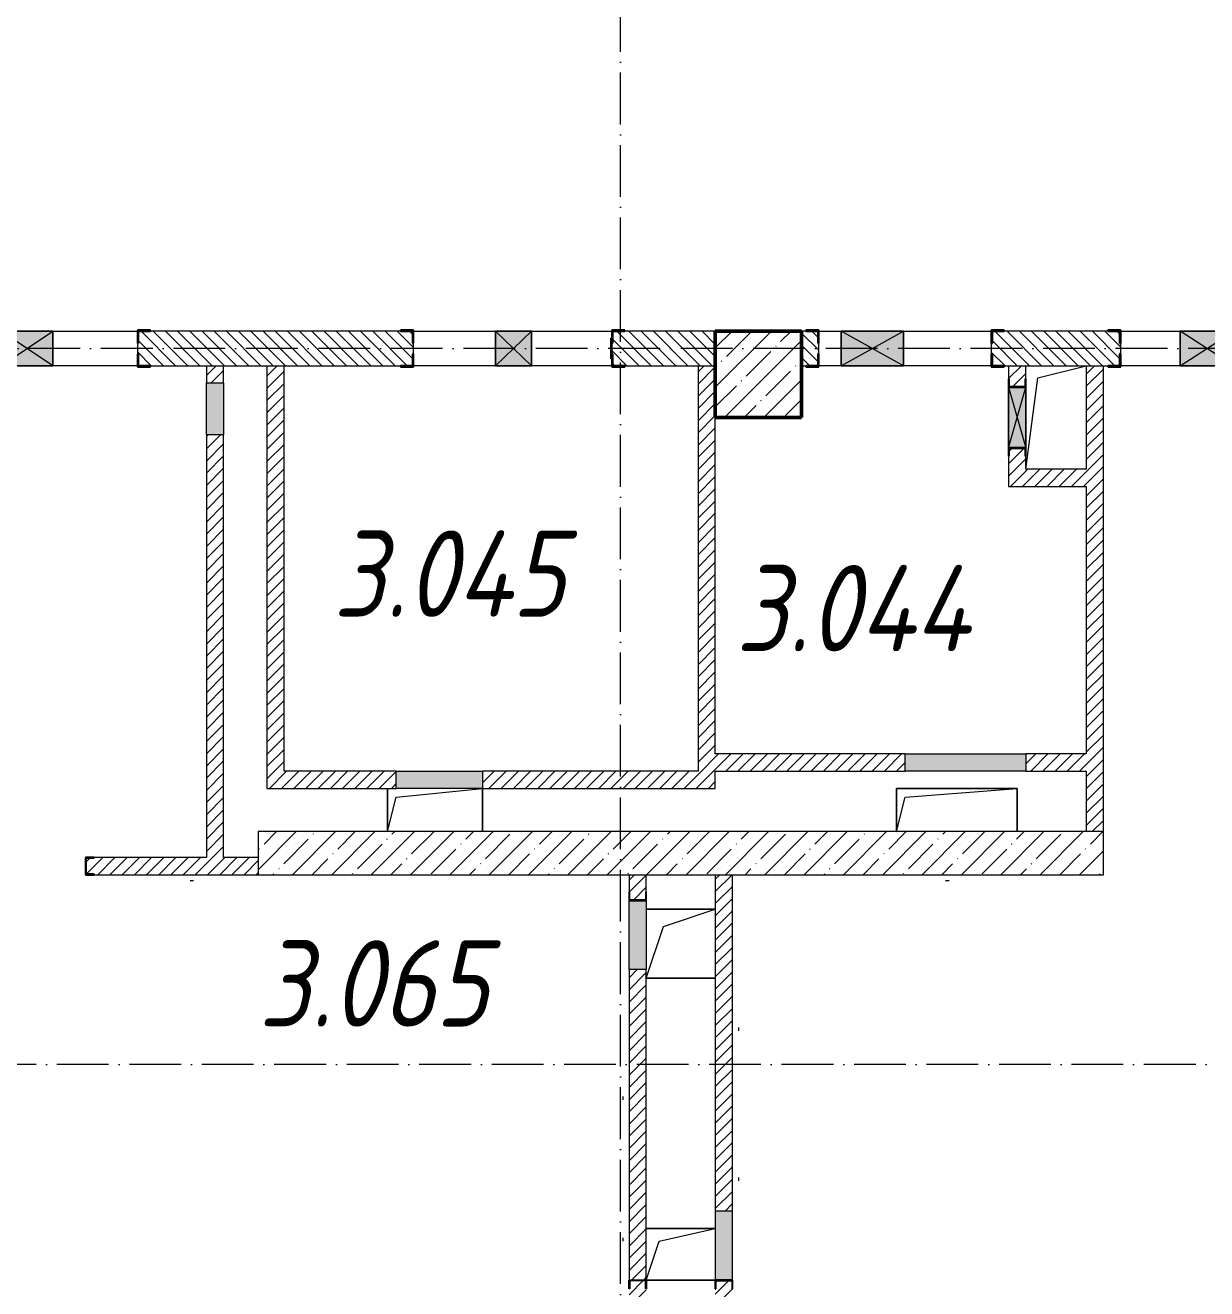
# Model space of a CAD drawing. Header units: millimetres. Extents: x 2294 to 908349, y -83289 to 219220.
# Drawn here: x 171984 to 178832, y 6556 to 13880 of the extents above; entities that cross this region are included whole.
import ezdxf

# ---------------------------------------------------------------- set-up
doc = ezdxf.new("R2010")
doc.units = ezdxf.units.MM
doc.linetypes.add('50_200_ШТРИХ_1Т_ш5_п1_п1_', pattern=[700, 500, -100, 0, -100])
for name, color, linetype, lineweight in [('A-DETL-GENF-OTLN', 7, 'Continuous', 9), ('A-FLOR-____-OTLN', 7, 'Continuous', 9), ('A-GENM-____-MCUT', 7, 'Continuous', 25), ('A-GENM-____-OTLN', 7, 'Continuous', 9), ('A-GENM-____-OTLN-1', 7, 'Continuous', 25), ('A-GLAZ-____-OTLN', 7, 'Continuous', 9), ('A-WALL-____-MCUT-1', 7, 'Continuous', 9), ('A-WALL-____-MCUT-3', 7, 'Continuous', 9), ('A-WALL-____-PATT-1', 7, 'Continuous', 9), ('A-WALL-FNSH-MCUT-1', 7, 'Continuous', 9), ('I-WALL-____-OTLN', 7, 'Continuous', 9), ('S-COLS-____-MCUT', 7, 'Continuous', 50), ('S-COLS-____-OTLN', 7, 'Continuous', 9), ('S-GRID-____-OTLN-1', 7, '50_200_ШТРИХ_1Т_ш5_п1_п1_', 9), ('Марки помещений', 7, 'Continuous', 9)]:
    doc.layers.add(name, color=color, linetype=linetype, lineweight=lineweight)
doc.styles.add('ISOCPEUR_I_2', font='isocpeui.ttf', dxfattribs={"width": 0.85, "height": 2.3})
pattern_1 = [(135, (165583.507, 6025.276), (-35.35534, -35.35534), [])]
pattern_2 = [(45, (165583.507, 6025.276), (-35.35534, 35.35534), [])]

# ---------------------------------------------------------------- blocks, each defined once
blk = doc.blocks.new('3osi')
at = {"layer": 'S-GRID-____-OTLN-1', "color": 251, "ltscale": 0.6, "true_color": 0x636466}
for p, q in [((175433.5, 1542.7), (175433.5, 55906.2)), ((255902.3, 12006.3), (160914.7, 12006.3)), ((269510, 7856.3), (160914.7, 7856.3))]:
    blk.add_line(p, q, dxfattribs=at)
blk = doc.blocks.new('BSC_Колонна _Прямоугольная - 500х500-V70-АР1_План отверстий 3 этажа в осях 1-64_А-ГГ')
at = {"layer": 'S-COLS-____-OTLN'}
h = blk.add_hatch(dxfattribs=at)
h.set_pattern_fill('FP_107', color=256, style=0, pattern_type=2)
h.set_pattern_definition([(45, (-10650, -5831.04), (-114.0493, 114.0493), []), (45, (-10535.95, -5831.04), (-114.0493, 114.0493), [201.612, -40.322, 3.353, -36.97])])
h.paths.add_polyline_path([(-58.9, -250), (250, -250), (250, 250), (-250, 250), (-250, -250)], flags=0)
at = {"layer": 'S-COLS-____-MCUT'}
for p, q in [((250, 250), (-250, 250)), ((-250, 250), (-250, -250)), ((250, -250), (250, 250)), ((-250, -250), (250, -250))]:
    blk.add_line(p, q, dxfattribs=at)
blk = doc.blocks.new('Фахверк_СКБ_Уголок - 200_3960_зеркало-28268689-АР1_План отверстий 3 этажа в осях 1-64_А-ГГ')
at = {"layer": 'A-GENM-____-MCUT'}
for p, q in [((200, 156), (125, 156)), ((125, 156), (125, 81)), ((131, 81), (131, 150)), ((131, 150), (200, 150)), ((200, 150), (200, 156)), ((125, 81), (131, 81)), ((131, 19), (125, 19)), ((125, 19), (125, -56)), ((131, -50), (131, 19)), ((125, -56), (200, -56)), ((200, -50), (131, -50)), ((200, -56), (200, -50))]:
    blk.add_line(p, q, dxfattribs=at)
blk = doc.blocks.new('154_Стойка_СКБ_Уголок - СМ-2180_200-28268025-АР1_План отверстий 3 этажа в осях 1-64_А-ГГ')
at = {"layer": 'A-GENM-____-MCUT'}
for p, q in [((125, 156), (125, 81)), ((200, 156), (125, 156)), ((131, 81), (131, 150)), ((131, 150), (200, 150)), ((200, 150), (200, 156)), ((125, 81), (131, 81)), ((131, 19), (125, 19)), ((125, 19), (125, -56)), ((131, -50), (131, 19)), ((125, -56), (200, -56)), ((200, -50), (131, -50)), ((200, -56), (200, -50))]:
    blk.add_line(p, q, dxfattribs=at)
blk = doc.blocks.new('Стойка_Влож_Полоса боковая - Полоса-V165-АР1_План отверстий 3 этажа в осях 1-64_А-ГГ')
at = {"layer": 'A-GENM-____-OTLN'}
for p, q in [((-5, 60), (0, 60)), ((-5, -60), (-5, 60)), ((0, -60), (-5, -60))]:
    blk.add_line(p, q, dxfattribs=at)
blk = doc.blocks.new('154_Фахверк_СКБ_Швеллер - Тип_100_3960-28331862-АР1_План отверстий 3 этажа в осях 1-64_А-ГГ')
at = {"layer": 'A-GENM-____-MCUT'}
for p, q in [((175, 50), (125, 50)), ((125, 50), (125, -50)), ((128, 47), (175, 47)), ((128, -47), (128, 47)), ((175, 47), (175, 50)), ((125, -50), (175, -50)), ((175, -47), (128, -47)), ((175, -50), (175, -47))]:
    blk.add_line(p, q, dxfattribs=at)
blk = doc.blocks.new('154_Фахверк_СКБ_Швеллер - Тип_100_3960-28333271-АР1_План отверстий 3 этажа в осях 1-64_А-ГГ')
at = {"layer": 'A-GENM-____-MCUT'}
for p, q in [((125, 50), (175, 50)), ((125, -50), (125, 50)), ((128, 47), (128, -47)), ((175, 47), (128, 47)), ((175, 50), (175, 47)), ((175, -50), (125, -50)), ((128, -47), (175, -47)), ((175, -47), (175, -50))]:
    blk.add_line(p, q, dxfattribs=at)
blk = doc.blocks.new('AR_Отверстие Ниша - Лючок-32406162-АР1_План отверстий 3 этажа в осях 1-64_А-ГГ')
at = {"layer": 'A-GLAZ-____-OTLN'}
blk.add_hatch(color=256, dxfattribs=at).paths.add_polyline_path([(-150, -50), (150, -50), (150, 50), (-150, 50)], flags=0)
for p, q in [((-150, 50), (150, 50)), ((-150, -50), (-150, 50)), ((150, 50), (150, -50)), ((150, -50), (-150, -50))]:
    blk.add_line(p, q, dxfattribs=at)
blk = doc.blocks.new('AR_Отверстие Ниша - Лючок-32405374-АР1_План отверстий 3 этажа в осях 1-64_А-ГГ')
at = {"layer": 'A-GLAZ-____-OTLN'}
blk.add_hatch(color=256, dxfattribs=at).paths.add_polyline_path([(200, -47), (200, 50), (-200, 50), (-200, -50), (200, -50)], flags=0)
for p, q in [((200, 50), (-200, 50)), ((200, -50), (200, 50)), ((-200, -50), (200, -50))]:
    blk.add_line(p, q, dxfattribs=at)
blk = doc.blocks.new('AR_Отверстие Ниша - Лючок-32406186-АР1_План отверстий 3 этажа в осях 1-64_А-ГГ')
at = {"layer": 'A-GLAZ-____-OTLN'}
blk.add_hatch(color=256, dxfattribs=at).paths.add_polyline_path([(350, -50), (350, 50), (-350, 50), (-350, -50)], flags=0)
for p, q in [((-350, 50), (350, 50)), ((-350, -50), (-350, 50)), ((350, 50), (350, -50)), ((350, -50), (-350, -50))]:
    blk.add_line(p, q, dxfattribs=at)
blk = doc.blocks.new('AR_Отверстие Ниша - Лючок-32402598-АР1_План отверстий 3 этажа в осях 1-64_А-ГГ')
at = {"layer": 'A-GLAZ-____-OTLN'}
blk.add_hatch(color=256, dxfattribs=at).paths.add_polyline_path([(250, -50), (250, 50), (-250, 50), (-250, -50), (23.6, -50)], flags=0)
for p, q in [((-250, 50), (250, 50)), ((-250, -50), (-250, 50)), ((250, 50), (250, -50)), ((250, -50), (-250, -50))]:
    blk.add_line(p, q, dxfattribs=at)
blk = doc.blocks.new('AR_Отверстие Ниша - Лючок-32405436-АР1_План отверстий 3 этажа в осях 1-64_А-ГГ')
at = {"layer": 'A-GLAZ-____-OTLN'}
blk.add_hatch(color=256, dxfattribs=at).paths.add_polyline_path([(-200, -50), (200, -50), (200, 50), (-200, 50)], flags=0)
for p, q in [((-200, 50), (200, 50)), ((-200, -50), (-200, 50)), ((200, -50), (-200, -50))]:
    blk.add_line(p, q, dxfattribs=at)
blk = doc.blocks.new('154_Фахверк_СКБ_Швеллер - Тип_100_3960_зеркало-29769493-АР1_План отверстий 3 этажа в осях 1-64_А-ГГ')
at = {"layer": 'A-GENM-____-MCUT'}
for p, q in [((175, 50), (125, 50)), ((125, 50), (125, -50)), ((128, 47), (175, 47)), ((128, -47), (128, 47)), ((175, 47), (175, 50)), ((125, -50), (175, -50)), ((175, -47), (128, -47)), ((175, -50), (175, -47))]:
    blk.add_line(p, q, dxfattribs=at)
blk = doc.blocks.new('AR_Отверстие прямоугольное _в плите_ - AR_Отверстие прямоугольное _в плите_-30459209-АР1_План отверстий 3 этажа в осях 1-64_А-ГГ')
at = {"layer": 'A-GENM-____-OTLN'}
for p, q in [((-275, 125), (-275, -125)), ((-275, -125), (-225, 75)), ((-225, 75), (275, 125)), ((275, -125), (275, 125))]:
    blk.add_line(p, q, dxfattribs=at)
blk = doc.blocks.new('AR_Отверстие прямоугольное _в плите_ - AR_Отверстие прямоугольное _в плите_-30459211-АР1_План отверстий 3 этажа в осях 1-64_А-ГГ')
at = {"layer": 'A-GENM-____-OTLN'}
for p, q in [((200, 200), (-200, 200)), ((-100, 100), (200, 200)), ((-200, -200), (-100, 100)), ((-200, -200), (200, -200))]:
    blk.add_line(p, q, dxfattribs=at)
blk = doc.blocks.new('AR_Отверстие прямоугольное _в плите_ - AR_Отверстие прямоугольное _в плите_-30459214-АР1_План отверстий 3 этажа в осях 1-64_А-ГГ')
at = {"layer": 'A-GENM-____-OTLN'}
for p, q in [((200, 150), (-200, 150)), ((-125, 75), (200, 150)), ((-200, -150), (-125, 75)), ((-200, -150), (200, -150))]:
    blk.add_line(p, q, dxfattribs=at)
blk = doc.blocks.new('AR_Отверстие прямоугольное _в плите_ - AR_Отверстие прямоугольное _в плите_-30459221-АР1_План отверстий 3 этажа в осях 1-64_А-ГГ')
at = {"layer": 'A-GENM-____-OTLN'}
for p, q in [((350, 125), (-350, 125)), ((-350, 125), (-350, -125)), ((-350, -125), (-300, 75)), ((-300, 75), (350, 125)), ((350, -125), (350, 125))]:
    blk.add_line(p, q, dxfattribs=at)
blk = doc.blocks.new('AR_Отверстие прямоугольное _в плите_ - AR_Отверстие прямоугольное _в плите_-30552533-АР1_План отверстий 3 этажа в осях 1-64_А-ГГ')
at = {"layer": 'A-GENM-____-OTLN'}
for p, q in [((-105, 230), (175, 300)), ((-175, -300), (-105, 230))]:
    blk.add_line(p, q, dxfattribs=at)
blk = doc.blocks.new('AR_Отверстие прямоугольное _в стене__БезПР - AR_Отверстие прямоугольное _в стене__БезПР-36428349-АР1_План отверстий 3 этажа в осях 1-64_А-ГГ')
at = {"layer": 'A-GLAZ-____-OTLN'}
blk.add_hatch(color=256, dxfattribs=at).paths.add_polyline_path([(-150, 100), (-150, -100), (150, -100), (150, 100)], flags=0)
at = {"layer": 'A-DETL-GENF-OTLN'}
for p, q in [((-150, -100), (-150, 100)), ((-150, 100), (150, 100)), ((150, 100), (-150, -100)), ((-150, 100), (150, -100)), ((150, 100), (-150, 100)), ((-150, 100), (-150, -100)), ((150, 100), (150, -100)), ((150, -100), (150, 100)), ((150, -100), (-150, -100)), ((-150, -100), (150, -100))]:
    blk.add_line(p, q, dxfattribs=at)
at = {"layer": 'A-GLAZ-____-OTLN'}
blk.add_line((150, 100), (-150, 100), dxfattribs=at)
blk = doc.blocks.new('AR_Отверстие прямоугольное _в стене__БезПР - AR_Отверстие прямоугольное _в стене__БезПР-36899618-АР1_План отверстий 3 этажа в осях 1-64_А-ГГ')
at = {"layer": 'A-GLAZ-____-OTLN'}
blk.add_hatch(color=256, dxfattribs=at).paths.add_polyline_path([(-105, 100), (-105, -100), (105, -100), (105, 100)], flags=0)
at = {"layer": 'A-DETL-GENF-OTLN'}
for p, q in [((-105, -100), (-105, 100)), ((-105, 100), (105, 100)), ((105, 100), (-105, -100)), ((-105, 100), (105, -100)), ((105, 100), (-105, 100)), ((-105, 100), (-105, -100)), ((105, 100), (105, -100)), ((105, -100), (105, 100)), ((105, -100), (-105, -100)), ((-105, -100), (105, -100))]:
    blk.add_line(p, q, dxfattribs=at)
blk = doc.blocks.new('AR_Отверстие прямоугольное _в стене_ - AR_Отверстие прямоугольное _в стене__ОВ-36986906-АР1_План отверстий 3 этажа в осях 1-64_А-ГГ')
at = {"layer": 'A-GLAZ-____-OTLN'}
blk.add_hatch(color=256, dxfattribs=at).paths.add_polyline_path([(-175, -47), (-175, -50), (175, -50), (175, 50), (-175, 50), (-175, 47)], flags=0)
at = {"layer": 'A-DETL-GENF-OTLN'}
for p, q in [((-175, 50), (175, 50)), ((175, 50), (-175, -50)), ((-175, 50), (175, -50)), ((175, 50), (-175, 50)), ((175, -50), (-175, -50)), ((-175, -50), (175, -50))]:
    blk.add_line(p, q, dxfattribs=at)
blk = doc.blocks.new('AR_Отверстие прямоугольное _в стене_ - AR_Отверстие прямоугольное _в стене__ОВ-36986394-АР1_План отверстий 3 этажа в осях 1-64_А-ГГ')
at = {"layer": 'A-GLAZ-____-OTLN'}
blk.add_hatch(color=256, dxfattribs=at).paths.add_polyline_path([(-180, 100), (-180, -100), (180, -100), (180, 100)], flags=0)
at = {"layer": 'A-DETL-GENF-OTLN'}
for p, q in [((-180, -100), (-180, 100)), ((-180, 100), (180, 100)), ((180, 100), (-180, -100)), ((-180, 100), (180, -100)), ((180, 100), (-180, 100)), ((-180, 100), (-180, -100)), ((180, 100), (180, -100)), ((180, -100), (180, 100)), ((180, -100), (-180, -100)), ((-180, -100), (180, -100))]:
    blk.add_line(p, q, dxfattribs=at)
blk = doc.blocks.new('AR_Отверстие прямоугольное _в стене_ - AR_Отверстие прямоугольное _в стене__ОВ-36985549-АР1_План отверстий 3 этажа в осях 1-64_А-ГГ')
at = {"layer": 'A-GLAZ-____-OTLN'}
blk.add_hatch(color=256, dxfattribs=at).paths.add_polyline_path([(155, 100), (-155, 100), (-155, -100), (155, -100), (155, 86.8)], flags=0)
at = {"layer": 'A-DETL-GENF-OTLN'}
for p, q in [((-155, -100), (-155, 100)), ((-155, 100), (155, 100)), ((155, 100), (-155, -100)), ((-155, 100), (155, -100)), ((155, 100), (-155, 100)), ((-155, 100), (-155, -100)), ((155, 100), (155, -100)), ((155, -100), (155, 100)), ((155, -100), (-155, -100)), ((-155, -100), (155, -100))]:
    blk.add_line(p, q, dxfattribs=at)
blk = doc.blocks.new('3floor')
at = {"layer": 'A-WALL-____-PATT-1'}
h = blk.add_hatch(dxfattribs=at)
h.set_pattern_fill('FP_6', color=256, style=0, pattern_type=2)
h.set_pattern_definition(pattern_1)
h.paths.add_polyline_path([(175389.5, 11906.3), (175983.5, 11906.3), (175983.5, 12106.3), (175389.5, 12106.3), (175389.5, 12037.3), (175383.5, 12037.3), (175383.5, 11975.3), (175389.5, 11975.3)], flags=0)
h.paths.add_polyline_path([(172639.7, 11906.3), (174227.5, 11906.3), (174227.5, 11975.3), (174233.5, 11975.3), (174233.5, 12037.3), (174227.5, 12037.3), (174227.5, 12106.3), (172639.5, 12106.3), (172639.5, 12037.3), (172633.5, 12037.3), (172633.5, 11975.3), (172639.5, 11975.3), (172639.5, 11906.3)], flags=0)
h.paths.add_polyline_path([(171383.5, 11906.3), (171477.5, 11906.3), (171477.5, 11975.3), (171483.5, 11975.3), (171483.5, 12037.3), (171477.5, 12037.3), (171477.5, 12106.3), (171383.5, 12106.3), (171383.5, 12000.3)], flags=0)
h = blk.add_hatch(dxfattribs=at)
h.set_pattern_fill('FP_6', color=256, style=0, pattern_type=2)
h.set_pattern_definition(pattern_1)
h.paths.add_polyline_path([(179983.5, 11906.3), (179983.5, 12106.3), (179489.5, 12106.3), (179489.5, 12037.3), (179483.5, 12037.3), (179483.5, 11975.3), (179489.5, 11975.3), (179489.5, 11906.3), (179709.5, 11906.3)], flags=0)
h.paths.add_polyline_path([(177942.1, 11906.3), (178327.5, 11906.3), (178327.5, 11975.3), (178333.5, 11975.3), (178333.5, 12037.3), (178327.5, 12037.3), (178327.5, 12106.3), (177589.5, 12106.3), (177589.5, 12037.3), (177583.5, 12037.3), (177583.5, 11975.3), (177589.5, 11975.3), (177589.5, 11906.3), (177658.5, 11906.3)], flags=0)
h.paths.add_polyline_path([(176483.5, 11906.3), (176577.5, 11906.3), (176577.5, 11975.3), (176583.5, 11975.3), (176583.5, 12037.3), (176577.5, 12037.3), (176577.5, 12106.3), (176483.5, 12106.3), (176483.5, 11919.5)], flags=0)
h = blk.add_hatch(dxfattribs=at)
h.set_pattern_fill('FP_5', color=256, style=0, pattern_type=2)
h.set_pattern_definition(pattern_2)
h.paths.add_polyline_path([(173033.5, 9056.3), (173133.5, 9056.3), (173133.5, 11506.3), (173033.5, 11506.3), (173033.5, 10199.5)], flags=0)
h.paths.add_polyline_path([(173033.5, 11806.3), (173133.5, 11806.3), (173133.5, 11906.3), (173033.5, 11906.3)], flags=0)
h = blk.add_hatch(dxfattribs=at)
h.set_pattern_fill('FP_5', color=256, style=0, pattern_type=2)
h.set_pattern_definition(pattern_2)
h.paths.add_polyline_path([(173483.5, 9556.3), (173483.5, 11906.3), (173383.5, 11906.3), (173383.5, 9556.3)], flags=0)
h = blk.add_hatch(dxfattribs=at)
h.set_pattern_fill('FP_5', color=256, style=0, pattern_type=2)
h.set_pattern_definition(pattern_2)
h.paths.add_polyline_path([(175883.5, 9556.3), (175983.5, 9556.3), (175983.5, 11906.3), (175883.5, 11906.3), (175883.5, 10199.5)], flags=0)
h = blk.add_hatch(dxfattribs=at)
h.set_pattern_fill('FP_5', color=256, style=0, pattern_type=2)
h.set_pattern_definition(pattern_2)
h.paths.add_polyline_path([(177783.5, 11206.3), (177783.5, 11381.3), (177780.5, 11381.3), (177780.5, 11428.3), (177686.5, 11428.3), (177686.5, 11381.3), (177683.5, 11381.3), (177683.5, 11206.3)], flags=0)
h.paths.add_polyline_path([(177780.5, 11784.3), (177780.5, 11831.3), (177783.5, 11831.3), (177783.5, 11906.3), (177683.5, 11906.3), (177683.5, 11831.3), (177686.5, 11831.3), (177686.5, 11784.3), (177703.8, 11784.3)], flags=0)
h = blk.add_hatch(dxfattribs=at)
h.set_pattern_fill('FP_5', color=256, style=0, pattern_type=2)
h.set_pattern_definition(pattern_2)
h.paths.add_polyline_path([(178233.5, 9206.3), (178233.5, 11906.3), (178133.5, 11906.3), (178133.5, 9206.3)], flags=0)
h = blk.add_hatch(dxfattribs=at)
h.set_pattern_fill('FP_5', color=256, style=0, pattern_type=2)
h.set_pattern_definition(pattern_2)
h.paths.add_polyline_path([(178133.5, 11206.3), (178133.5, 11306.3), (177783.5, 11306.3), (177783.5, 11206.3), (177942.1, 11206.3)], flags=0)
h = blk.add_hatch(dxfattribs=at)
h.set_pattern_fill('FP_5', color=256, style=0, pattern_type=2)
h.set_pattern_definition(pattern_2)
h.paths.add_polyline_path([(177942.1, 9556.3), (178133.5, 9556.3), (178133.5, 9656.3), (177783.5, 9656.3), (177783.5, 9556.3)], flags=0)
h.paths.add_polyline_path([(177083.5, 9556.3), (177083.5, 9656.3), (175983.5, 9656.3), (175983.5, 9556.3), (176174.6, 9556.3)], flags=0)
h = blk.add_hatch(dxfattribs=at)
h.set_pattern_fill('FP_5', color=256, style=0, pattern_type=2)
h.set_pattern_definition(pattern_2)
h.paths.add_polyline_path([(175983.5, 9456.3), (175983.5, 9556.3), (174633.5, 9556.3), (174633.5, 9456.3)], flags=0)
h.paths.add_polyline_path([(174133.5, 9456.3), (174133.5, 9556.3), (173383.5, 9556.3), (173383.5, 9456.3)], flags=0)
h = blk.add_hatch(dxfattribs=at)
h.set_pattern_fill('FP_38', color=256, style=0, pattern_type=2)
h.set_pattern_definition([(45, (165583.5, 6025.28), (-114.0493, 114.0493), []), (45, (165697.56, 6025.28), (-114.0493, 114.0493), [201.612, -40.322, 3.353, -36.97])])
h.paths.add_polyline_path([(178233.5, 8956.3), (178233.5, 9206.3), (173333.5, 9206.3), (173333.5, 8956.3), (177942.1, 8956.3)], flags=0)
h = blk.add_hatch(dxfattribs=at)
h.set_pattern_fill('FP_5', color=256, style=0, pattern_type=2)
h.set_pattern_definition(pattern_2)
h.paths.add_polyline_path([(173333.5, 8956.3), (173333.5, 9056.3), (172383.5, 9056.3), (172383.5, 9053.3), (172336.5, 9053.3), (172336.5, 8959.3), (172383.5, 8959.3), (172383.5, 8956.3), (172639.7, 8956.3)], flags=0)
h = blk.add_hatch(dxfattribs=at)
h.set_pattern_fill('FP_5', color=256, style=0, pattern_type=2)
h.set_pattern_definition(pattern_2)
h.paths.add_polyline_path([(175583.5, 4356.3), (175583.5, 4606.3), (175483.5, 4606.3), (175483.5, 4356.3)], flags=0)
h.paths.add_polyline_path([(175483.5, 5006.3), (175583.5, 5006.3), (175583.5, 6556.3), (175580.5, 6556.3), (175580.5, 6603.3), (175486.5, 6603.3), (175486.5, 6556.3), (175483.5, 6556.3), (175483.5, 5039.3)], flags=0)
h.paths.add_polyline_path([(175486.7, 6606.3), (175583.5, 6606.3), (175583.5, 8406.3), (175483.5, 8406.3), (175483.5, 6606.3), (175486.5, 6606.3)], flags=0)
h.paths.add_polyline_path([(175580.5, 8809.3), (175580.5, 8856.3), (175583.5, 8856.3), (175583.5, 8956.3), (175483.5, 8956.3), (175483.5, 8856.3), (175486.5, 8856.3), (175486.5, 8809.3)], flags=0)
h = blk.add_hatch(dxfattribs=at)
h.set_pattern_fill('FP_5', color=256, style=0, pattern_type=2)
h.set_pattern_definition(pattern_2)
h.paths.add_polyline_path([(176083.5, 4606.3), (176083.5, 6556.3), (176080.5, 6556.3), (176080.5, 6603.3), (175986.5, 6603.3), (175986.5, 6556.3), (175983.5, 6556.3), (175983.5, 4606.3)], flags=0)
h.paths.add_polyline_path([(176083.5, 7006.3), (176083.5, 8956.3), (175983.5, 8956.3), (175983.5, 7006.3)], flags=0)
at = {"layer": 'A-FLOR-____-OTLN'}
for p, q in [((174083.5, 9206.3), (174083.5, 9456.3)), ((174633.5, 9456.3), (174633.5, 9206.3)), ((177033.5, 9456.3), (177733.5, 9456.3)), ((177033.5, 9206.3), (177033.5, 9456.3)), ((177733.5, 9456.3), (177733.5, 9206.3)), ((175583.5, 8756.3), (175983.5, 8756.3)), ((175983.5, 8356.3), (175583.5, 8356.3)), ((175583.5, 6906.3), (175983.5, 6906.3)), ((175983.5, 6606.3), (175583.5, 6606.3))]:
    blk.add_line(p, q, dxfattribs=at)
at = {"layer": 'A-WALL-____-MCUT-1'}
for p, q in [((178233.5, 9206.3), (173333.5, 9206.3)), ((173333.5, 9206.3), (173333.5, 8956.3)), ((178233.5, 8956.3), (178233.5, 9206.3)), ((173333.5, 8956.3), (178233.5, 8956.3))]:
    blk.add_line(p, q, dxfattribs=at)
at = {"layer": 'A-WALL-____-MCUT-3'}
for p, q in [((174158.5, 12106.3), (172708.5, 12106.3)), ((175983.5, 12106.3), (175458.5, 12106.3)), ((176508.5, 12106.3), (176483.5, 12106.3)), ((178258.5, 12106.3), (177658.5, 12106.3)), ((172633.5, 12037.3), (172633.5, 11975.3)), ((174233.5, 11975.3), (174233.5, 12037.3)), ((175383.5, 12037.3), (175383.5, 11975.3)), ((176583.5, 11975.3), (176583.5, 12037.3)), ((177583.5, 12037.3), (177583.5, 11975.3)), ((178333.5, 11975.3), (178333.5, 12037.3)), ((172708.5, 11906.3), (174158.5, 11906.3)), ((175458.5, 11906.3), (175983.5, 11906.3)), ((176483.5, 11906.3), (176508.5, 11906.3)), ((177658.5, 11906.3), (178258.5, 11906.3))]:
    blk.add_line(p, q, dxfattribs=at)
at = {"layer": 'A-WALL-FNSH-MCUT-1'}
for p, q in [((173033.5, 11906.3), (173033.5, 11806.3)), ((173133.5, 11806.3), (173133.5, 11906.3)), ((173383.5, 11906.3), (173383.5, 9456.3)), ((173483.5, 9556.3), (173483.5, 11906.3)), ((175883.5, 11906.3), (175883.5, 9556.3)), ((177683.5, 11906.3), (177683.5, 11831.3)), ((177783.5, 11831.3), (177783.5, 11906.3)), ((178133.5, 11906.3), (178133.5, 11306.3)), ((178233.5, 9206.3), (178233.5, 11906.3)), ((175983.5, 9656.3), (175983.5, 11606.3)), ((173033.5, 11506.3), (173033.5, 9056.3)), ((173133.5, 9056.3), (173133.5, 11506.3)), ((177683.5, 11381.3), (177683.5, 11206.3)), ((177783.5, 11306.3), (177783.5, 11381.3)), ((178133.5, 11306.3), (177783.5, 11306.3)), ((177683.5, 11206.3), (178133.5, 11206.3)), ((178133.5, 11206.3), (178133.5, 9656.3)), ((177083.5, 9656.3), (175983.5, 9656.3)), ((178133.5, 9656.3), (177783.5, 9656.3)), ((174133.5, 9556.3), (173483.5, 9556.3)), ((175883.5, 9556.3), (174633.5, 9556.3)), ((175983.5, 9456.3), (175983.5, 9556.3)), ((175983.5, 9556.3), (177083.5, 9556.3)), ((177783.5, 9556.3), (178133.5, 9556.3)), ((178133.5, 9556.3), (178133.5, 9206.3)), ((173383.5, 9456.3), (174133.5, 9456.3)), ((174633.5, 9456.3), (175983.5, 9456.3)), ((173033.5, 9056.3), (172383.5, 9056.3)), ((173333.5, 9056.3), (173133.5, 9056.3)), ((172383.5, 8956.3), (173333.5, 8956.3)), ((175483.5, 8956.3), (175483.5, 8856.3)), ((175583.5, 8856.3), (175583.5, 8956.3)), ((175983.5, 8956.3), (175983.5, 7006.3)), ((176083.5, 7006.3), (176083.5, 8956.3)), ((172958.5, 8921.3), (172938.5, 8921.3)), ((177338.5, 8921.3), (177318.5, 8921.3)), ((175483.5, 8406.3), (175483.5, 6606.3)), ((175583.5, 6606.3), (175583.5, 8406.3)), ((176118.5, 8071.3), (176118.5, 8051.3)), ((175448.5, 7651.3), (175448.5, 7671.3)), ((176118.5, 7201.3), (176118.5, 7181.3)), ((175448.5, 6831.3), (175448.5, 6851.3))]:
    blk.add_line(p, q, dxfattribs=at)
at = {"layer": 'I-WALL-____-OTLN'}
for p, q in [((172143.5, 12106.3), (172633.5, 12106.3)), ((174233.5, 12106.3), (174708.5, 12106.3)), ((174918.5, 12106.3), (175383.5, 12106.3)), ((176583.5, 12106.3), (176713.5, 12106.3)), ((177073.5, 12106.3), (177583.5, 12106.3)), ((178333.5, 12106.3), (178678.5, 12106.3)), ((172633.5, 11906.3), (172143.5, 11906.3)), ((174708.5, 11906.3), (174233.5, 11906.3)), ((175383.5, 11906.3), (174918.5, 11906.3)), ((176713.5, 11906.3), (176583.5, 11906.3)), ((177583.5, 11906.3), (177073.5, 11906.3)), ((178678.5, 11906.3), (178333.5, 11906.3))]:
    blk.add_line(p, q, dxfattribs=at)
at = {"layer": 'A-GENM-____-OTLN'}
for name, p in [('Стойка_Влож_Полоса боковая - Полоса-V165-АР1_План отверстий 3 этажа в осях 1-64_А-ГГ', (175383.5, 12006.3)), ('AR_Отверстие прямоугольное _в плите_ - AR_Отверстие прямоугольное _в плите_-30552533-АР1_План отверстий 3 этажа в осях 1-64_А-ГГ', (177958.5, 11606.3)), ('AR_Отверстие прямоугольное _в плите_ - AR_Отверстие прямоугольное _в плите_-30459209-АР1_План отверстий 3 этажа в осях 1-64_А-ГГ', (174358.5, 9331.3)), ('AR_Отверстие прямоугольное _в плите_ - AR_Отверстие прямоугольное _в плите_-30459221-АР1_План отверстий 3 этажа в осях 1-64_А-ГГ', (177383.5, 9331.3)), ('AR_Отверстие прямоугольное _в плите_ - AR_Отверстие прямоугольное _в плите_-30459211-АР1_План отверстий 3 этажа в осях 1-64_А-ГГ', (175783.5, 8556.3)), ('AR_Отверстие прямоугольное _в плите_ - AR_Отверстие прямоугольное _в плите_-30459214-АР1_План отверстий 3 этажа в осях 1-64_А-ГГ', (175783.5, 6756.3))]:
    blk.add_blockref(name, p, dxfattribs=at)
at = {"layer": 'A-GENM-____-OTLN-1'}
for name, p in [('154_Стойка_СКБ_Уголок - СМ-2180_200-28268025-АР1_План отверстий 3 этажа в осях 1-64_А-ГГ', (172508.5, 11956.3)), ('154_Стойка_СКБ_Уголок - СМ-2180_200-28268025-АР1_План отверстий 3 этажа в осях 1-64_А-ГГ', (175258.5, 11956.3)), ('154_Стойка_СКБ_Уголок - СМ-2180_200-28268025-АР1_План отверстий 3 этажа в осях 1-64_А-ГГ', (177458.5, 11956.3)), ('154_Фахверк_СКБ_Швеллер - Тип_100_3960-28331862-АР1_План отверстий 3 этажа в осях 1-64_А-ГГ', (172208.5, 9006.3))]:
    blk.add_blockref(name, p, dxfattribs=at)
for name, p, rotation in [('154_Стойка_СКБ_Уголок - СМ-2180_200-28268025-АР1_План отверстий 3 этажа в осях 1-64_А-ГГ', (174358.5, 12056.3), 180), ('Фахверк_СКБ_Уголок - 200_3960_зеркало-28268689-АР1_План отверстий 3 этажа в осях 1-64_А-ГГ', (176708.5, 12056.3), 180), ('154_Стойка_СКБ_Уголок - СМ-2180_200-28268025-АР1_План отверстий 3 этажа в осях 1-64_А-ГГ', (178458.5, 12056.3), 180), ('154_Фахверк_СКБ_Швеллер - Тип_100_3960_зеркало-29769493-АР1_План отверстий 3 этажа в осях 1-64_А-ГГ', (177733.5, 11656.3), 90), ('154_Фахверк_СКБ_Швеллер - Тип_100_3960-28331862-АР1_План отверстий 3 этажа в осях 1-64_А-ГГ', (177733.5, 11556.3), 270), ('154_Фахверк_СКБ_Швеллер - Тип_100_3960_зеркало-29769493-АР1_План отверстий 3 этажа в осях 1-64_А-ГГ', (175533.5, 8681.3), 89.9999999999997), ('154_Фахверк_СКБ_Швеллер - Тип_100_3960-28333271-АР1_План отверстий 3 этажа в осях 1-64_А-ГГ', (175533.5, 6731.3), 269.9999999999997), ('154_Фахверк_СКБ_Швеллер - Тип_100_3960-28331862-АР1_План отверстий 3 этажа в осях 1-64_А-ГГ', (176033.5, 6731.3), 269.9999999999997)]:
    blk.add_blockref(name, p, dxfattribs=dict(at, rotation=rotation))
at = {"layer": 'A-GLAZ-____-OTLN'}
for name, p, rotation in [('AR_Отверстие прямоугольное _в стене__БезПР - AR_Отверстие прямоугольное _в стене__БезПР-36428349-АР1_План отверстий 3 этажа в осях 1-64_А-ГГ', (171993.5, 12006.3), 180), ('AR_Отверстие прямоугольное _в стене__БезПР - AR_Отверстие прямоугольное _в стене__БезПР-36899618-АР1_План отверстий 3 этажа в осях 1-64_А-ГГ', (174813.5, 12006.3), 180), ('AR_Отверстие прямоугольное _в стене_ - AR_Отверстие прямоугольное _в стене__ОВ-36986394-АР1_План отверстий 3 этажа в осях 1-64_А-ГГ', (176893.5, 12006.3), 180), ('AR_Отверстие прямоугольное _в стене_ - AR_Отверстие прямоугольное _в стене__ОВ-36985549-АР1_План отверстий 3 этажа в осях 1-64_А-ГГ', (178833.5, 12006.3), 180), ('AR_Отверстие Ниша - Лючок-32406162-АР1_План отверстий 3 этажа в осях 1-64_А-ГГ', (173083.5, 11656.3), 89.9999999999997), ('AR_Отверстие прямоугольное _в стене_ - AR_Отверстие прямоугольное _в стене__ОВ-36986906-АР1_План отверстий 3 этажа в осях 1-64_А-ГГ', (177733.5, 11606.3), 90), ('AR_Отверстие Ниша - Лючок-32405436-АР1_План отверстий 3 этажа в осях 1-64_А-ГГ', (175533.5, 8606.3), 89.9999999999997), ('AR_Отверстие Ниша - Лючок-32405374-АР1_План отверстий 3 этажа в осях 1-64_А-ГГ', (176033.5, 6806.3), 89.9999999999997)]:
    blk.add_blockref(name, p, dxfattribs=dict(at, rotation=rotation))
for name, p in [('AR_Отверстие Ниша - Лючок-32406186-АР1_План отверстий 3 этажа в осях 1-64_А-ГГ', (177433.5, 9606.3)), ('AR_Отверстие Ниша - Лючок-32402598-АР1_План отверстий 3 этажа в осях 1-64_А-ГГ', (174383.5, 9506.3))]:
    blk.add_blockref(name, p, dxfattribs=at)
at = {"layer": 'S-COLS-____-OTLN'}
blk.add_blockref('BSC_Колонна _Прямоугольная - 500х500-V70-АР1_План отверстий 3 этажа в осях 1-64_А-ГГ', (176233.5, 11856.3), dxfattribs=at)
at = {"layer": 'Марки помещений', "char_height": 500, "attachment_point": 1, "style": 'ISOCPEUR_I_2'}
for s, insert, width in [('3.045', (173768.4, 10951.1), 817.721), ('3.044', (176102.2, 10751.1), 849.789), ('3.065', (173336.1, 8576.1), 785.654)]:
    blk.add_mtext(s, dxfattribs=dict(at, insert=insert, width=width))

msp = doc.modelspace()

# ---------------------------------------------------------------- block references
for name in ['3osi', '3floor']:
    msp.add_blockref(name, (0, 0))

doc.saveas('drawing.dxf')
